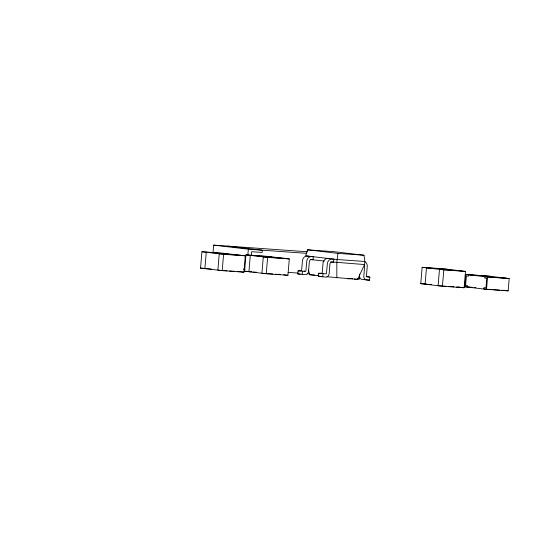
<?xml version="1.0" encoding="UTF-8"?>
<svg xmlns="http://www.w3.org/2000/svg" width="536" height="536" viewBox="0 0 536 536"><rect width="100%" height="100%" fill="white"/><g stroke="black" fill="none" stroke-linecap="round" stroke-linejoin="round"><path stroke-width="0.8" d="M200.544 268.087L201.918 251.732L223.592 253.267L245.26 255.819L243.887 272.174L222.212 270.64L200.544 268.087L206.38 268.502M213.053 252.416L213.663 245.126L307.564 251.773M222.212 270.64L223.586 254.285L201.918 251.732M244.59 271.203L245.964 254.848L267.638 256.382L289.306 258.935L287.933 275.29L266.258 273.755L244.59 271.203L247.089 271.384M247.793 255.685L248.335 249.207L213.663 245.126M251.371 255.015L251.652 251.706L262.158 252.449L262.345 250.198L227.673 246.118M266.258 273.755L267.632 257.401L245.964 254.848M298.096 270.861L305.822 271.404L306.847 260.731A5.139 4.348 -83.3 0 1 310.954 256.59L313.259 256.717L312.997 259.779L311.269 259.659A2.05 1.735 -83.3 0 0 309.359 261.581L308.542 271.29A3.591 3.042 -83.3 0 1 305.212 274.653L297.842 273.93L298.096 270.861L301.58 270.727L302.512 260.221A5.139 4.348 -83.3 0 1 306.619 256.081L308.924 256.201M302.177 274.439L302.431 271.37M318.685 273.286L326.37 273.876L327.436 263.156A5.139 4.348 -83.3 0 1 331.543 259.009L333.841 259.136L333.586 262.205L331.851 262.084A2.05 1.735 -83.3 0 0 329.948 264L329.131 273.715A3.591 3.042 -83.3 0 1 325.794 277.079L318.424 276.348L318.685 273.286L322.163 273.146L323.101 262.64A5.139 4.348 -83.3 0 1 327.208 258.499L329.513 258.627M322.759 276.864L323.02 273.796M359.616 274.037L359.482 275.658A3.591 3.042 -83.3 0 0 362.215 279.45L369.579 280.174L369.84 277.105L366.229 276.683M357.773 278.854L359.288 278.961L359.542 275.893M327 276.75L357.659 279.383L364.581 264.55L364.842 261.481L364.004 255.23L333.62 251.652L307.537 249.81L305.674 255.819L337.097 259.518L364.842 261.481M420.767 283.671L422.14 267.317L443.821 268.851L465.489 271.404L464.116 287.758L442.441 286.224L420.767 283.671L426.602 284.087M442.441 286.224L443.815 269.869L422.14 267.317M464.812 286.787L465.844 274.459L487.485 275.993L509.2 278.546L508.168 290.874L486.521 289.34L464.812 286.787L472.303 287.316M486.521 289.34L487.559 277.012L465.844 274.459M364.004 255.23L337.921 253.387L336.836 262.586L336.849 277.909M248.335 249.207L306.451 253.32M227.927 253.776L206.253 252.242L204.879 268.596L211.546 269.072M271.973 256.891L250.299 255.364L248.925 271.712L251.424 271.893M448.15 269.36L426.475 267.826L425.102 284.18L430.937 284.596M240.932 255.31L219.251 253.776L217.877 270.131L220.383 270.305M284.971 258.426L263.297 256.891L261.923 273.246L265.26 273.481M461.154 270.888L439.48 269.36L438.106 285.708L446.441 286.304M223.586 254.285L245.26 255.819M267.632 257.401L289.306 258.935M443.815 269.869L465.489 271.404M364.581 264.55L330.699 261.863M490.199 276.308L468.558 274.78L468.444 276.147L466.407 275.906L465.603 285.494L467.64 285.735L467.526 287.108L471.687 287.403M506.487 278.224L484.846 276.697L484.732 278.063L486.768 278.305L485.958 287.892L483.928 287.651L483.807 289.025L492.135 289.614M487.559 277.012L509.2 278.546M369.84 277.105L366.436 276.549L367.254 265.97A5.139 4.348 -83.3 0 0 364.949 261.722M288.107 272.382L298.096 273.085M307.249 273.735L309.741 273.909M297.842 273.93L300.113 274.09M308.455 269.97L309.761 274.72L314.759 275.075M317.252 275.249L318.92 275.37M318.424 276.348L321.459 276.563A3.591 3.042 -83.3 0 0 322.645 276.375M248.758 271.497L251.257 271.678M429.939 284.321L431.607 284.435M253.093 272.013L256.422 272.248M369.579 280.174L366.544 279.96A3.591 3.042 -83.3 0 1 363.81 276.167L364.627 266.459A2.05 1.735 -83.3 0 0 364.239 264.972M474.186 287.577L475.847 287.698M222.045 270.425L227.05 270.781M229.549 270.955L234.554 271.31M237.053 271.484L239.559 271.665M266.928 273.601L272.764 274.01M275.263 274.191L280.268 274.546M448.947 286.479L453.945 286.834M456.444 287.008L459.781 287.242M493.797 289.728L499.626 290.144M501.287 290.257L505.448 290.552M307.537 249.81L337.921 253.387M310.833 259.525L324.374 261.119M503.009 290.264L508.168 290.874M458.159 287.055L464.116 287.758M357.84 278.794L359.288 278.961M349.452 278.412L352.735 278.8M354.376 278.995L357.659 279.383M347.254 278.646L349.425 278.901M309.761 274.72L318.793 275.785M243.337 269.059L244.986 269.253M278.727 274.204L280.348 274.399M283.598 274.78L287.933 275.29M237.93 271.471L243.887 272.174M304.207 270.781A3.591 3.042 -83.3 0 1 304.147 271.243"/></g></svg>
